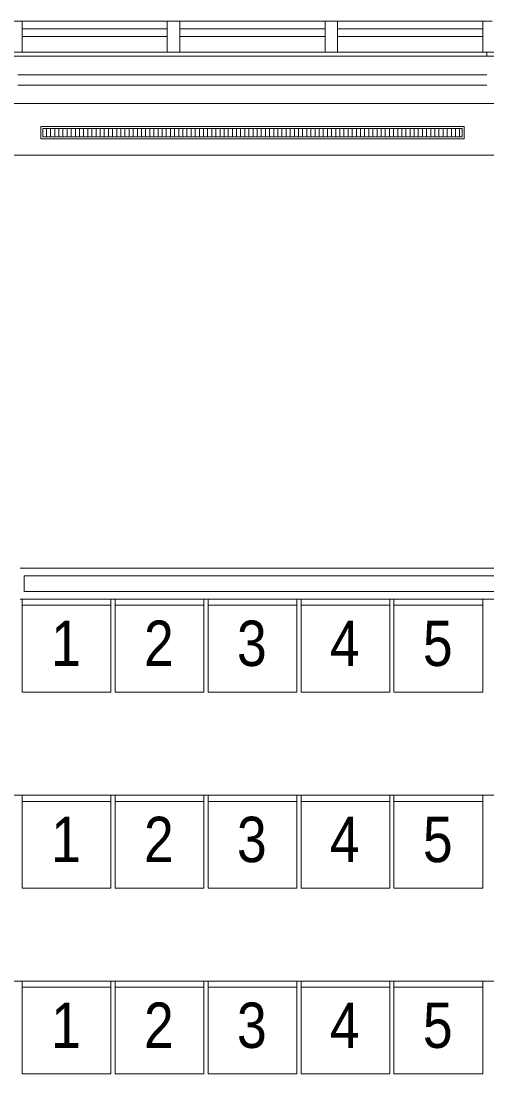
# Model space of a CAD drawing. Units: millimetres, scale not verified. Extents: x -35903 to 76097, y -53729 to 27871.
# Drawn here: x 24478 to 26733, y 13980 to 19080 of the extents above; entities that cross this region are included whole.
import ezdxf
from ezdxf.enums import TextEntityAlignment as Align

# ---------------------------------------------------------------- set-up
doc = ezdxf.new("R2010")
doc.units = ezdxf.units.MM
doc.header["$LTSCALE"] = 200
for name, color, linetype, lineweight in [('0-1_躯体', 7, 'Continuous', 9), ('0-2_建具', 7, 'Continuous', 9), ('0-5_設備機器', 7, 'Continuous', 9), ('0-9_座席', 7, 'Continuous', 9)]:
    doc.layers.add(name, color=color, linetype=linetype, lineweight=lineweight)
doc.styles.add('ＭＳ Ｐゴシック', font='')
doc.styles.get('ＭＳ Ｐゴシック').set_extended_font_data('MS PGothic')

msp = doc.modelspace()

# ---------------------------------------------------------------- linework, layer by layer
at = {"layer": '0-1_躯体'}
for p, q in [((24272.9, 18430.4), (26922.9, 18430.4)), ((29872.9, 16430.4), (24472.9, 16430.4)), ((24492.9, 16317.2), (24492.9, 16393.7)), ((29872.9, 16280.4), (24472.9, 16280.4)), ((29852.9, 16317.2), (24492.9, 16317.2)), ((39739.9, 15330.4), (-10227.1, 15330.4)), ((40639.9, 14430.4), (-10227.1, 14430.4))]:
    msp.add_line(p, q, dxfattribs=at)
msp.add_lwpolyline([(29852.9, 16317.2), (29852.9, 16393.7), (24492.9, 16393.7)], dxfattribs=at)
at = {"layer": '0-2_建具'}
for p, q in [((26757.6, 19080.4), (24402.9, 19080.4)), ((24482.8, 19080.4), (24482.8, 18930.4)), ((25185.8, 19080.4), (25185.8, 18930.4)), ((25245.8, 19080.4), (25245.8, 18930.4)), ((25949.1, 19080.4), (25949.1, 18930.4)), ((26009.1, 19080.4), (26009.1, 18930.4)), ((26712.8, 19080.4), (26712.8, 18930.4)), ((24482.8, 19042.9), (25185.8, 19042.9)), ((25949.1, 19042.9), (25245.8, 19042.9)), ((26712.8, 19042.9), (26009.1, 19042.9)), ((24482.8, 19005.4), (25185.8, 19005.4)), ((25949.1, 19005.4), (25245.8, 19005.4)), ((26712.8, 19005.4), (26009.1, 19005.4)), ((24422.8, 18930.4), (26772.8, 18930.4)), ((26732.8, 18910.4), (26732.8, 18930.4)), ((26792.7, 18910.4), (24422.8, 18910.4)), ((26732.9, 18820.4), (24462.9, 18820.4)), ((26732.9, 18770.4), (24462.9, 18770.4)), ((26792.9, 18680.4), (24402.9, 18680.4)), ((24572.9, 18570.4), (26622.9, 18570.4)), ((24572.9, 18570.4), (24572.9, 18510.4)), ((26622.9, 18570.4), (26622.9, 18510.4)), ((26612.9, 18520.4), (24582.9, 18520.4)), ((24600.8, 18560.4), (24600.8, 18520.4)), ((24620.8, 18560.4), (24620.8, 18520.4)), ((24640.8, 18560.4), (24640.8, 18520.4)), ((24660.8, 18560.4), (24660.8, 18520.4)), ((24680.8, 18560.4), (24680.8, 18520.4)), ((24700.8, 18560.4), (24700.8, 18520.4)), ((24720.8, 18560.4), (24720.8, 18520.4)), ((24740.8, 18560.4), (24740.8, 18520.4)), ((24760.8, 18560.4), (24760.8, 18520.4)), ((24780.8, 18560.4), (24780.8, 18520.4)), ((24800.8, 18560.4), (24800.8, 18520.4)), ((24820.8, 18560.4), (24820.8, 18520.4)), ((24840.8, 18560.4), (24840.8, 18520.4)), ((24860.8, 18560.4), (24860.8, 18520.4)), ((24880.8, 18560.4), (24880.8, 18520.4)), ((24900.8, 18560.4), (24900.8, 18520.4)), ((24920.8, 18560.4), (24920.8, 18520.4)), ((24940.8, 18560.4), (24940.8, 18520.4)), ((24960.8, 18560.4), (24960.8, 18520.4)), ((24980.8, 18560.4), (24980.8, 18520.4)), ((25000.8, 18560.4), (25000.8, 18520.4)), ((25020.8, 18560.4), (25020.8, 18520.4)), ((25040.8, 18560.4), (25040.8, 18520.4)), ((25060.8, 18560.4), (25060.8, 18520.4)), ((25080.8, 18560.4), (25080.8, 18520.4)), ((25100.8, 18560.4), (25100.8, 18520.4)), ((25120.8, 18560.4), (25120.8, 18520.4)), ((25140.8, 18560.4), (25140.8, 18520.4)), ((25160.8, 18560.4), (25160.8, 18520.4)), ((25180.8, 18560.4), (25180.8, 18520.4)), ((25200.8, 18560.4), (25200.8, 18520.4)), ((25220.8, 18560.4), (25220.8, 18520.4)), ((25240.8, 18560.4), (25240.8, 18520.4)), ((25260.8, 18560.4), (25260.8, 18520.4)), ((25280.8, 18560.4), (25280.8, 18520.4)), ((25300.8, 18560.4), (25300.8, 18520.4)), ((25320.8, 18560.4), (25320.8, 18520.4)), ((25340.8, 18560.4), (25340.8, 18520.4)), ((25360.8, 18560.4), (25360.8, 18520.4)), ((25380.8, 18560.4), (25380.8, 18520.4)), ((25400.8, 18560.4), (25400.8, 18520.4)), ((25420.8, 18560.4), (25420.8, 18520.4)), ((25440.8, 18560.4), (25440.8, 18520.4)), ((25460.8, 18560.4), (25460.8, 18520.4)), ((25480.8, 18560.4), (25480.8, 18520.4)), ((25500.8, 18560.4), (25500.8, 18520.4)), ((25520.8, 18560.4), (25520.8, 18520.4)), ((25540.8, 18560.4), (25540.8, 18520.4)), ((25560.8, 18560.4), (25560.8, 18520.4)), ((25580.8, 18560.4), (25580.8, 18520.4)), ((25600.8, 18560.4), (25600.8, 18520.4)), ((25620.8, 18560.4), (25620.8, 18520.4)), ((25640.8, 18560.4), (25640.8, 18520.4)), ((25660.8, 18560.4), (25660.8, 18520.4)), ((25680.8, 18560.4), (25680.8, 18520.4)), ((25700.8, 18560.4), (25700.8, 18520.4)), ((25720.8, 18560.4), (25720.8, 18520.4)), ((25740.8, 18560.4), (25740.8, 18520.4)), ((25760.8, 18560.4), (25760.8, 18520.4)), ((25780.8, 18560.4), (25780.8, 18520.4)), ((25800.8, 18560.4), (25800.8, 18520.4)), ((25820.8, 18560.4), (25820.8, 18520.4)), ((25840.8, 18560.4), (25840.8, 18520.4)), ((25860.8, 18560.4), (25860.8, 18520.4)), ((25880.8, 18560.4), (25880.8, 18520.4)), ((25900.8, 18560.4), (25900.8, 18520.4)), ((25920.8, 18560.4), (25920.8, 18520.4)), ((25940.8, 18560.4), (25940.8, 18520.4)), ((25960.8, 18560.4), (25960.8, 18520.4)), ((25980.8, 18560.4), (25980.8, 18520.4)), ((26000.8, 18560.4), (26000.8, 18520.4)), ((26020.8, 18560.4), (26020.8, 18520.4)), ((26040.8, 18560.4), (26040.8, 18520.4)), ((26060.8, 18560.4), (26060.8, 18520.4)), ((26080.8, 18560.4), (26080.8, 18520.4)), ((26100.8, 18560.4), (26100.8, 18520.4)), ((26120.8, 18560.4), (26120.8, 18520.4)), ((26140.8, 18560.4), (26140.8, 18520.4)), ((26160.8, 18560.4), (26160.8, 18520.4)), ((26180.8, 18560.4), (26180.8, 18520.4)), ((26200.8, 18560.4), (26200.8, 18520.4)), ((26220.8, 18560.4), (26220.8, 18520.4)), ((26240.8, 18560.4), (26240.8, 18520.4)), ((26260.8, 18560.4), (26260.8, 18520.4)), ((26280.8, 18560.4), (26280.8, 18520.4)), ((26300.8, 18560.4), (26300.8, 18520.4)), ((26320.8, 18560.4), (26320.8, 18520.4)), ((26340.8, 18560.4), (26340.8, 18520.4)), ((26360.8, 18560.4), (26360.8, 18520.4)), ((26380.8, 18560.4), (26380.8, 18520.4)), ((26400.8, 18560.4), (26400.8, 18520.4)), ((26420.8, 18560.4), (26420.8, 18520.4)), ((26440.8, 18560.4), (26440.8, 18520.4)), ((26460.8, 18560.4), (26460.8, 18520.4)), ((26480.8, 18560.4), (26480.8, 18520.4)), ((26500.8, 18560.4), (26500.8, 18520.4)), ((26520.8, 18560.4), (26520.8, 18520.4)), ((26540.8, 18560.4), (26540.8, 18520.4)), ((26560.8, 18560.4), (26560.8, 18520.4)), ((26580.8, 18560.4), (26580.8, 18520.4)), ((26600.8, 18560.4), (26600.8, 18520.4)), ((26612.9, 18560.4), (26612.9, 18520.4)), ((24572.9, 18510.4), (26622.9, 18510.4))]:
    msp.add_line(p, q, dxfattribs=at)
msp.add_lwpolyline([(26612.9, 18560.4), (24582.9, 18560.4), (24582.9, 18520.4)], dxfattribs=at)
at = {"layer": '0-5_設備機器'}
for p, q in [((24482.9, 15830.4), (24482.9, 16280.4)), ((24482.9, 16280.4), (29098.6, 16280.4)), ((24912.9, 15830.4), (24912.9, 16280.4)), ((24932.9, 15830.4), (24932.9, 16280.4)), ((25362.9, 15830.4), (25362.9, 16280.4)), ((25382.9, 15830.4), (25382.9, 16280.4)), ((25812.9, 15830.4), (25812.9, 16280.4)), ((25832.9, 15830.4), (25832.9, 16280.4)), ((26262.9, 15830.4), (26262.9, 16280.4)), ((26282.9, 15830.4), (26282.9, 16280.4)), ((26712.9, 15830.4), (26712.9, 16280.4)), ((24482.9, 16250.4), (24912.9, 16250.4)), ((25362.9, 16250.4), (24932.9, 16250.4)), ((25382.9, 16250.4), (25812.9, 16250.4)), ((26262.9, 16250.4), (25832.9, 16250.4)), ((26712.9, 16250.4), (26282.9, 16250.4)), ((24912.9, 15830.4), (24482.9, 15830.4)), ((25362.9, 15830.4), (24932.9, 15830.4)), ((25382.9, 15830.4), (25382.9, 15831.7)), ((25812.9, 15830.4), (25382.9, 15830.4)), ((26262.9, 15830.4), (25832.9, 15830.4)), ((26712.9, 15830.4), (26282.9, 15830.4)), ((24482.9, 14880.4), (24482.9, 15330.4)), ((24482.9, 15330.4), (29098.6, 15330.4)), ((24482.9, 15300.4), (24912.9, 15300.4)), ((24912.9, 14880.4), (24912.9, 15330.4)), ((24932.9, 14880.4), (24932.9, 15330.4)), ((25362.9, 15300.4), (24932.9, 15300.4)), ((25362.9, 14880.4), (25362.9, 15330.4)), ((25382.9, 14880.4), (25382.9, 15330.4)), ((25382.9, 15300.4), (25812.9, 15300.4)), ((25812.9, 14880.4), (25812.9, 15330.4)), ((25832.9, 14880.4), (25832.9, 15330.4)), ((26262.9, 15300.4), (25832.9, 15300.4)), ((26262.9, 14880.4), (26262.9, 15330.4)), ((26282.9, 14880.4), (26282.9, 15330.4)), ((26712.9, 15300.4), (26282.9, 15300.4)), ((26712.9, 14880.4), (26712.9, 15330.4)), ((24912.9, 14880.4), (24482.9, 14880.4)), ((25362.9, 14880.4), (24932.9, 14880.4)), ((25382.9, 14880.4), (25382.9, 14881.7)), ((25812.9, 14880.4), (25382.9, 14880.4)), ((26262.9, 14880.4), (25832.9, 14880.4)), ((26712.9, 14880.4), (26282.9, 14880.4)), ((24482.9, 13980.4), (24482.9, 14430.4)), ((24482.9, 14430.4), (29098.6, 14430.4)), ((24482.9, 14400.4), (24912.9, 14400.4)), ((24912.9, 13980.4), (24912.9, 14430.4)), ((24932.9, 13980.4), (24932.9, 14430.4)), ((25362.9, 14400.4), (24932.9, 14400.4)), ((25362.9, 13980.4), (25362.9, 14430.4)), ((25382.9, 13980.4), (25382.9, 14430.4)), ((25382.9, 14400.4), (25812.9, 14400.4)), ((25812.9, 13980.4), (25812.9, 14430.4)), ((25832.9, 13980.4), (25832.9, 14430.4)), ((26262.9, 14400.4), (25832.9, 14400.4)), ((26262.9, 13980.4), (26262.9, 14430.4)), ((26282.9, 13980.4), (26282.9, 14430.4)), ((26712.9, 14400.4), (26282.9, 14400.4)), ((26712.9, 13980.4), (26712.9, 14430.4)), ((24912.9, 13980.4), (24482.9, 13980.4)), ((25362.9, 13980.4), (24932.9, 13980.4)), ((25382.9, 13980.4), (25382.9, 13981.7)), ((25812.9, 13980.4), (25382.9, 13980.4)), ((26262.9, 13980.4), (25832.9, 13980.4)), ((26712.9, 13980.4), (26282.9, 13980.4))]:
    msp.add_line(p, q, dxfattribs=at)

# ---------------------------------------------------------------- texts
at = {"layer": '0-9_座席', "style": 'ＭＳ Ｐゴシック', "width": 0.9}
for s, p in [('1', (24622.9, 15890.4)), ('2', (25072.9, 15890.4)), ('3', (25522.9, 15890.4)), ('4', (25972.9, 15890.4)), ('5', (26422.9, 15890.4)), ('1', (24622.9, 14940.4)), ('2', (25072.9, 14940.4)), ('3', (25522.9, 14940.4)), ('4', (25972.9, 14940.4)), ('5', (26422.9, 14940.4)), ('1', (24622.9, 14040.4)), ('2', (25072.9, 14040.4)), ('3', (25522.9, 14040.4)), ('4', (25972.9, 14040.4)), ('5', (26422.9, 14040.4))]:
    msp.add_text(s, height=219.9, dxfattribs=at).set_placement(p, align=Align.BOTTOM_LEFT)

doc.saveas('drawing.dxf')
